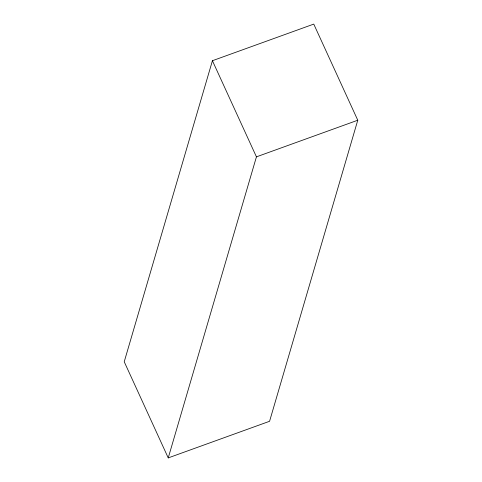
<?xml version="1.0" encoding="UTF-8"?>
<svg xmlns="http://www.w3.org/2000/svg" width="482" height="482" viewBox="0 0 482 482"><rect width="100%" height="100%" fill="white"/><g stroke="black" fill="none" stroke-linecap="round" stroke-linejoin="round"><path stroke-width="0.72" d="M212.423 60.714L124.229 361.771L168.242 457.9L269.577 421.286L357.771 120.229L313.758 24.1L212.423 60.714L256.436 156.849L168.242 457.9M256.436 156.849L357.771 120.229"/></g></svg>
